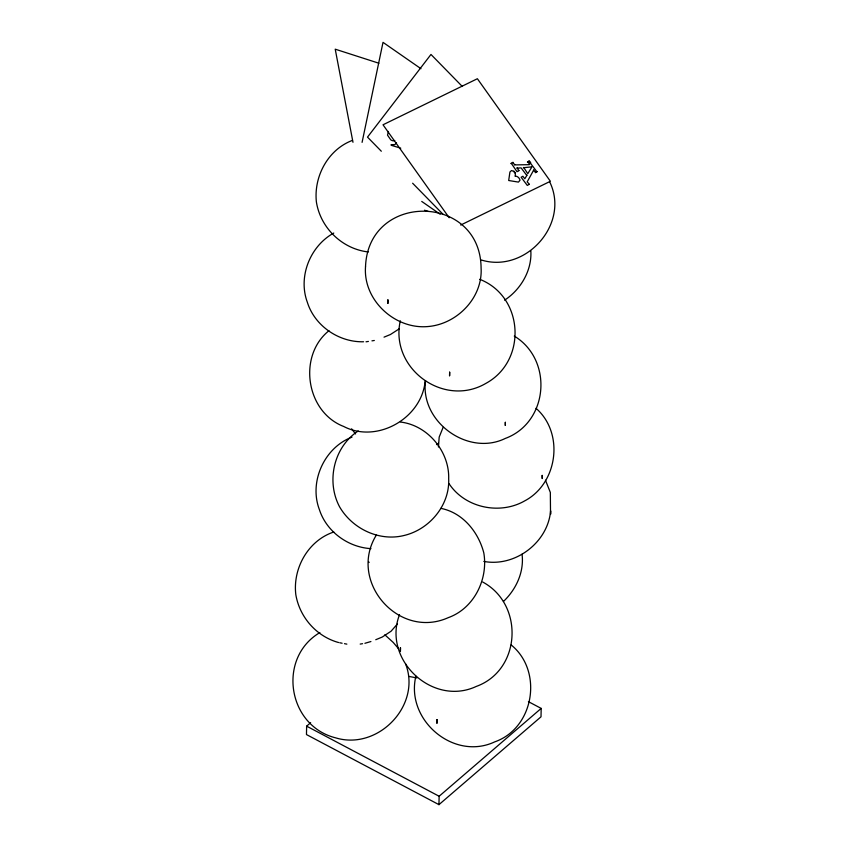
<?xml version="1.0" encoding="UTF-8"?>
<svg xmlns="http://www.w3.org/2000/svg" width="847" height="847" viewBox="0 0 847 847"><rect width="100%" height="100%" fill="white"/><g stroke="black" fill="none" stroke-linecap="round" stroke-linejoin="round"><path stroke-width="1.27" d="M530.836 250.934C532.054 270.479 520.693 289.621 504.611 300.166M550.529 514.383L550.338 492.446L545.479 480.228M425.141 381.341C421.552 418.312 377.095 443.892 343.66 426.454C306 411.96 297.572 355.899 328.954 330.701M310.637 722.713L306.635 726.154L306.466 734.561L438.958 804.65L541.011 716.806L541.18 708.41L528.401 701.644M438.958 804.65L439.127 796.254L541.18 708.41M400.282 320.801C389.684 368.456 443.743 408.106 485.903 383.373C527.427 360.79 523.901 296.471 479.698 279.298M425.554 380.652C419.858 421.69 467.978 456.724 505.278 438.439C548.56 422.42 553.472 359.827 514.277 336.09M415.888 676.181C405.29 719.802 453.621 761.199 494.712 741.877C534.118 728.134 543.425 671.131 511.186 644.948M438.428 446.994L439.191 437.073L443.119 427.354M362.082 142.37L383.013 42.35L420.959 68.702M550.709 513.843L550.603 510.815C547.977 542.461 515.135 567.342 483.828 561.413M515.082 176.24C516.257 173.826 513.981 170.882 511.524 170.543L509.926 171.994L508.687 180.506L518.449 182.105L519.973 180.263A3.208 1.895 49.3 0 0 518.978 178.092A3.42 2.022 49.3 0 0 516.977 176.504L515.431 175.932M399.519 614.668C382.198 659.527 432.489 706.874 476.226 686.451C521.233 670.199 524.357 604.398 482.684 582.016M396.502 142.688L394.882 144.668L391.134 144.604L391.166 145.282L400.758 148.172M376.322 535.124C347.725 581.391 398.725 639.866 448.232 617.664C474.002 608.453 488.37 579.274 483.796 552.858C478.407 532.001 462.758 512.636 440.853 508.359M529.375 184.138L527.141 181.925L533.811 169.887M529.026 184.445L527.289 185.44L521.149 177.235L522.885 176.25L524.78 178.77L527.078 175.075M523.679 167.441L527.776 173.677L531.768 167.166M388.434 131.444L387.513 135.139L390.806 139.893A5.421 3.208 49.3 0 0 394.766 140.507M397.338 624.048L391.07 631.227L382.23 637.05L375.761 639.718M503.436 601.486C516.172 589.374 524.261 571.979 522.059 554.203M519.105 170.427L517.019 171.719L511.26 163.27M510.91 163.566L512.996 162.275M512.647 162.571L514.743 164.604M518.756 170.723L517.168 167.833M529.671 164.371L527.723 161.766M527.374 162.073L529.29 160.877L530.741 162.804M523.33 167.738L531.556 166.88M533.462 170.194L535.696 172.407M535.336 172.703L537.263 171.507M436.533 444.601L438.502 443.309M319.859 632.582C277.054 657.939 287.525 725.847 335.581 737.832C377.942 750.802 421.732 705.477 405.586 663.868M333.76 233.041C310.055 246.128 297.848 276.821 307.366 302.326C314.713 325.926 338.991 342.442 363.575 341.765M399.35 328.752L390.425 334.523L384.03 337.148M358.26 430.943C333.782 446.888 325.968 481.34 339.615 506.887C352.341 528.772 379.234 541.741 404.178 535.463C429.577 529.417 449.905 505.151 448.677 478.714C449.535 451.536 427.671 425.12 400.313 422.028M460.726 225.037L550.381 181.279L477.38 78.729L383.013 124.784L449.164 217.721M352.003 437.105C324.285 447.629 308.806 481.858 319.383 509.587C326.434 531.567 348.085 547.321 370.965 548.634M333.782 532.011C308.202 540.471 292.628 568.326 295.815 594.636C299.626 617.209 316.418 636.425 338.588 642.534M370.912 641.539L364.909 643.297M352.5 140.358C328.043 149.495 313.634 176.42 316.386 201.925C320.431 227.875 342.209 249.039 368.35 251.961M360.187 644.091L362.548 643.688M366.02 341.807L368.392 341.426M371.949 340.854L374.321 340.473M516.818 168.14L521.117 167.886L526.728 175.382M514.394 164.9L529.322 164.678M481.382 260.018C525.331 273.549 569.915 224.381 549.936 182.38M339.763 642.767L342.124 643.222M344.485 643.678L346.857 644.133M408.614 676.351L416.883 677.939M378.884 63.229L335.221 49.179L352.987 142.296M424.495 210.215L428.243 211.422M306.635 726.154L439.127 796.254M384.845 634.805L393.22 642.439L398.598 648.781M421.742 201.438L440.165 214.238M536.013 408.296C564.462 433.061 557.877 483.393 524.717 500.873C499.762 515.209 464.939 507.861 449.037 483.658M513.864 171.073L515.4 172.979M462.282 86.447L430.975 54.452L367.513 137.119L381.319 151.232M412.627 183.227L443.013 214.27M351.59 428.826L355.56 433.96M528.941 161.174L536.903 171.814M365.533 266.519C362.897 299.87 394.586 329.324 427.513 326.582C456.882 324.412 482.832 297.879 481.096 267.991C480.302 193.243 368.477 191.824 365.533 266.519M449.651 372.172L449.577 375.74L449.651 372.172M387.905 299.88L387.831 303.448L387.905 299.88M437.02 719.59L436.946 723.158L437.02 719.59M400.472 647.796L400.398 651.354L400.472 647.796M505.331 425.438L505.331 422.325L505.331 425.438M542.271 478.502L542.196 475.421L542.271 478.502M368.794 562.472L368.646 561.9L368.794 562.472"/></g></svg>
